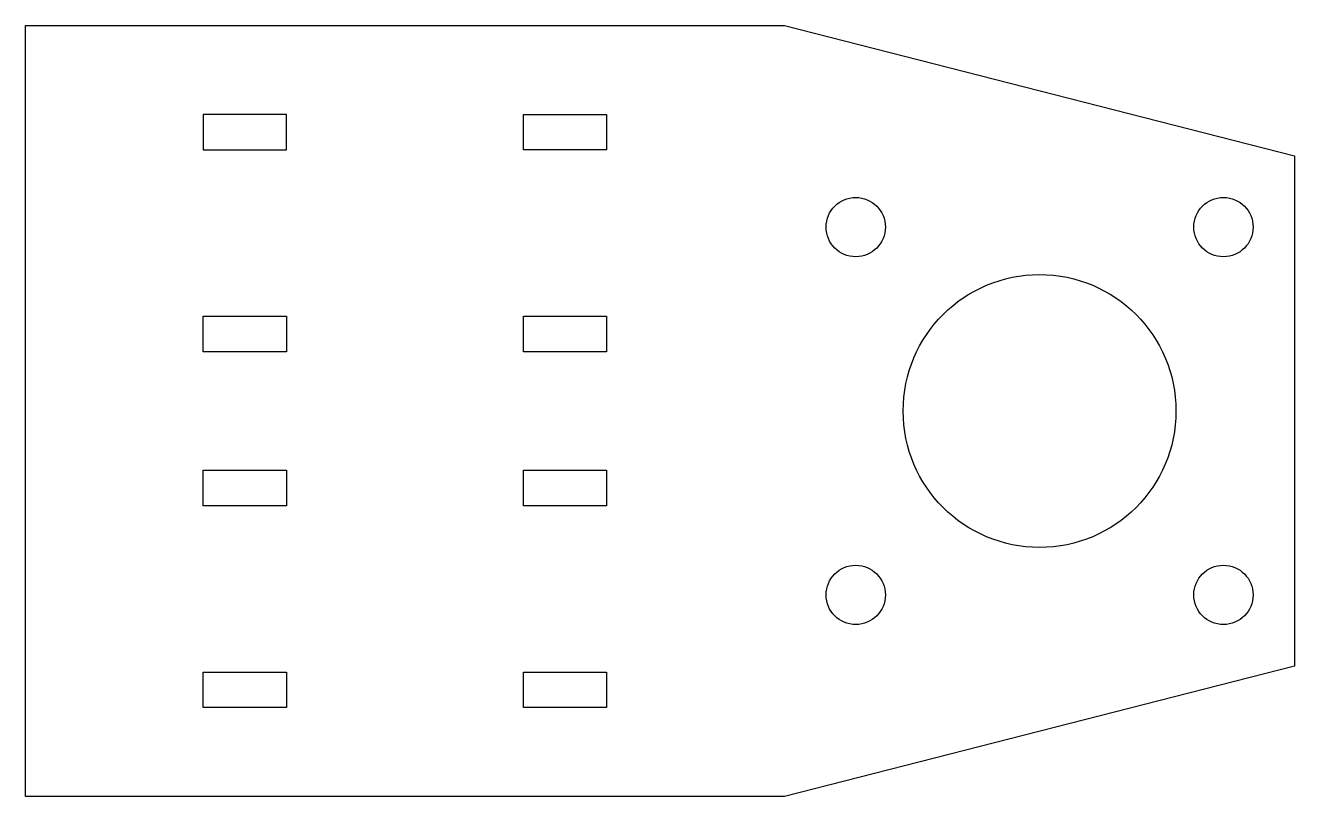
# Model space of a CAD drawing. Extents: x -64 to 43, y -32 to 32.
import ezdxf

# ---------------------------------------------------------------- set-up
doc = ezdxf.new("R2010")
doc.units = 0
doc.layers.add('Sketch', color=7, linetype='CONTINUOUS')

msp = doc.modelspace()

# ---------------------------------------------------------------- linework, layer by layer
at = {"layer": 'Sketch'}
for p, q in [((-64, 32.5), (0, 32.5)), ((-64, -32.5), (-64, 32.5)), ((0, 32.5), (43, 21.5)), ((-42, 25), (-49, 25)), ((-49, 25), (-49, 22)), ((-42, 22), (-42, 25)), ((-22, 25), (-15, 25)), ((-22, 22), (-22, 25)), ((-15, 25), (-15, 22)), ((-49, 22), (-42, 22)), ((-15, 22), (-22, 22)), ((43, 21.5), (43, -21.5)), ((-49, 8), (-42, 8)), ((-49, 5), (-49, 8)), ((-42, 8), (-42, 5)), ((-22, 8), (-15, 8)), ((-22, 5), (-22, 8)), ((-15, 8), (-15, 5)), ((-42, 5), (-49, 5)), ((-15, 5), (-22, 5)), ((-49, -5), (-42, -5)), ((-49, -8), (-49, -5)), ((-42, -5), (-42, -8)), ((-22, -5), (-15, -5)), ((-22, -8), (-22, -5)), ((-15, -5), (-15, -8)), ((-42, -8), (-49, -8)), ((-15, -8), (-22, -8)), ((-49, -22), (-42, -22)), ((-49, -25), (-49, -22)), ((-42, -22), (-42, -25)), ((-22, -22), (-15, -22)), ((-22, -25), (-22, -22)), ((-15, -22), (-15, -25)), ((43, -21.5), (0, -32.5)), ((-42, -25), (-49, -25)), ((-15, -25), (-22, -25)), ((0, -32.5), (-64, -32.5))]:
    msp.add_line(p, q, dxfattribs=at)
for centre, radius in [((6, 15.5), 2.5), ((37, 15.5), 2.5), ((21.5, 0), 11.5), ((6, -15.5), 2.5), ((37, -15.5), 2.5)]:
    msp.add_circle(centre, radius, dxfattribs=at)

doc.saveas('drawing.dxf')
